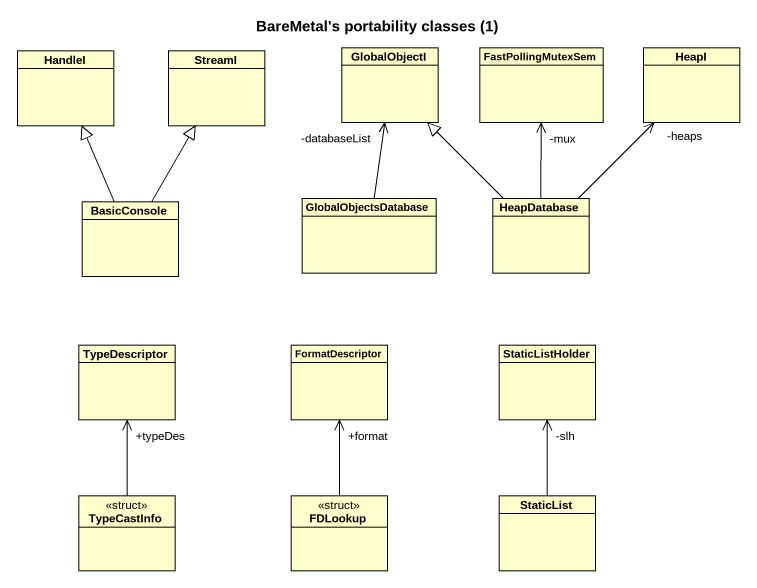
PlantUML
@startuml
title BareMetal's portability classes (1)
hide circle
hide empty members
class GlobalObjectI
class FastPollingMutexSem
class HeapI
class HandleI
class StreamI
class BasicConsole
class GlobalObjectsDatabase
class HeapDatabase
class TypeDescriptor
class FormatDescriptor
class StaticListHolder
class TypeCastInfo <<struct>>
class FDLookup <<struct>>
class StaticList
BasicConsole -up-|> HandleI
BasicConsole -up-|> StreamI
GlobalObjectsDatabase -up-> "-databaseList" GlobalObjectI
HeapDatabase -up-|> GlobalObjectI
HeapDatabase -up-> "-mux" FastPollingMutexSem
HeapDatabase -up-> "-heaps" HeapI
TypeCastInfo -up-> "+typeDes" TypeDescriptor
FDLookup -up-> "+format" FormatDescriptor
StaticList -up-> "-slh" StaticListHolder
@enduml
